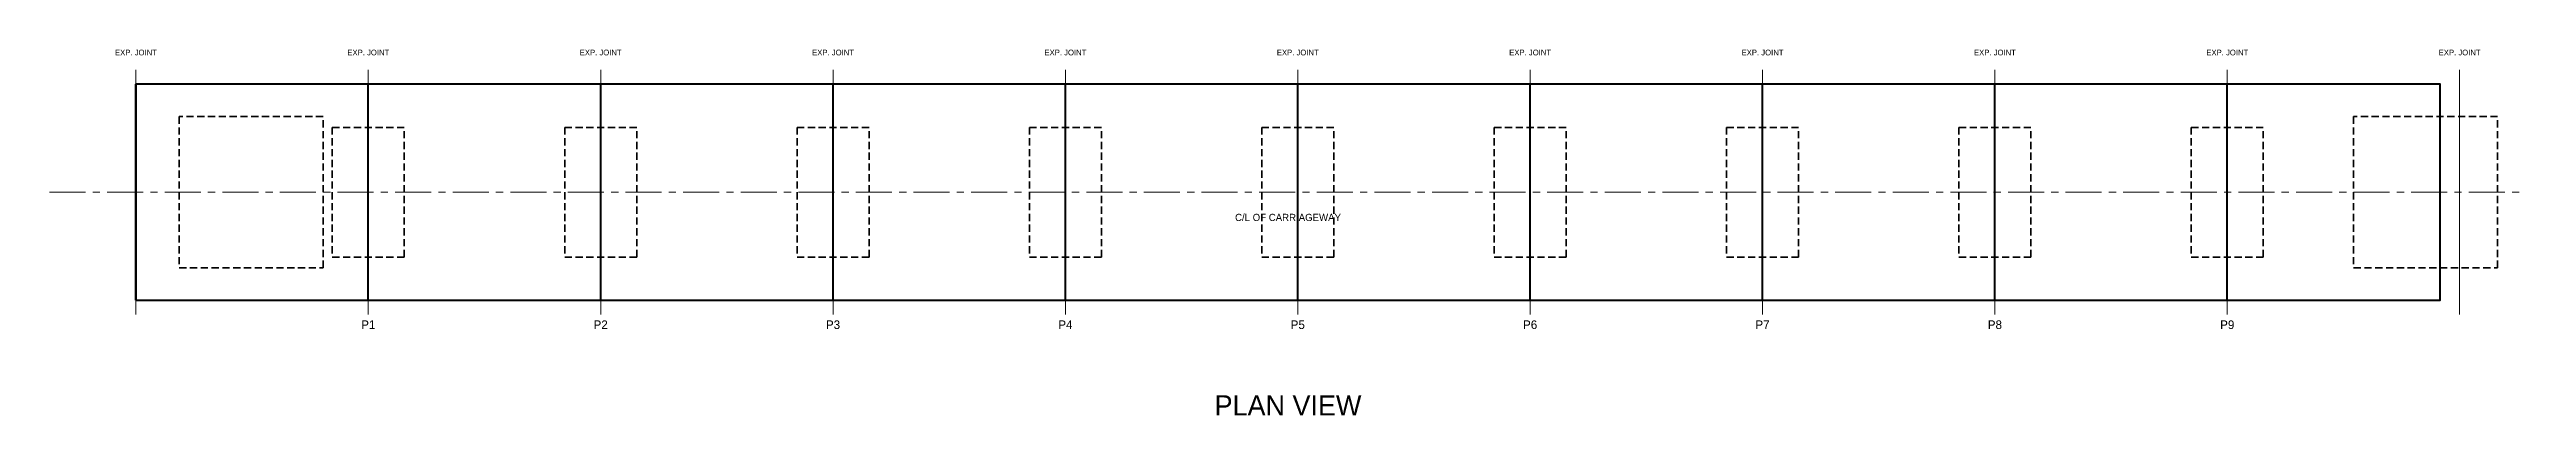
# Model space of a CAD drawing. Header units: metres. Extents: x -26 to 97, y -14 to 283.
# Drawn here: x -3 to 83, y -14 to -1.3 of the extents above.
import ezdxf
from ezdxf.enums import TextEntityAlignment as Align

# ---------------------------------------------------------------- set-up
doc = ezdxf.new("R2010")
doc.units = ezdxf.units.M
doc.linetypes.add('CENTER', pattern=[2, 1.25, -0.25, 0.25, -0.25])
doc.linetypes.add('HIDDEN', pattern=[0.375, 0.25, -0.125])
for name, color, linetype, lineweight in [('A-DIM', 1, 'CONTINUOUS', 18), ('A-GRID', 8, 'CENTER', 15), ('A-TEXT', 7, 'CONTINUOUS', 18), ('S-ABUT', 5, 'CONTINUOUS', 50), ('S-DECK', 4, 'CONTINUOUS', 50), ('S-FNDTN', 2, 'HIDDEN', 35), ('S-PIER', 3, 'CONTINUOUS', 50)]:
    doc.layers.add(name, color=color, linetype=linetype, lineweight=lineweight)

msp = doc.modelspace()

# ---------------------------------------------------------------- linework, layer by layer
at = {"layer": 'A-DIM', "linetype": 'CONTINUOUS'}
for p, q in [((0, -10.5), (0, -2)), ((8.068, -10.5), (8.068, -2)), ((16.136, -10.5), (16.136, -2)), ((24.204, -10.5), (24.204, -2)), ((32.272, -10.5), (32.272, -2)), ((40.34, -10.5), (40.34, -2)), ((48.408, -10.5), (48.408, -2)), ((56.476, -10.5), (56.476, -2)), ((64.544, -10.5), (64.544, -2)), ((72.612, -10.5), (72.612, -2)), ((80.68, -10.5), (80.68, -2))]:
    msp.add_line(p, q, dxfattribs=at)
at = {"layer": 'A-GRID', "linetype": 'CENTER'}
msp.add_line((-3, -6.25), (83, -6.25), dxfattribs=at)
at = {"layer": 'S-ABUT', "linetype": 'CONTINUOUS'}
for p, q in [((0, -10), (0, -2.5)), ((80, -10), (80, -2.5))]:
    msp.add_line(p, q, dxfattribs=at)
at = {"layer": 'S-DECK', "linetype": 'CONTINUOUS'}
msp.add_lwpolyline([(0, -10), (80, -10), (80, -2.5), (0, -2.5)], close=True, dxfattribs=at)
at = {"layer": 'S-FNDTN', "linetype": 'HIDDEN'}
for points in [[(1.5, -8.875), (6.5, -8.875), (6.5, -3.625), (1.5, -3.625)], [(6.818, -8.5), (9.318, -8.5), (9.318, -4), (6.818, -4)], [(14.886, -8.5), (17.386, -8.5), (17.386, -4), (14.886, -4)], [(22.954, -8.5), (25.454, -8.5), (25.454, -4), (22.954, -4)], [(31.022, -8.5), (33.522, -8.5), (33.522, -4), (31.022, -4)], [(39.09, -8.5), (41.59, -8.5), (41.59, -4), (39.09, -4)], [(47.158, -8.5), (49.658, -8.5), (49.658, -4), (47.158, -4)], [(55.226, -8.5), (57.726, -8.5), (57.726, -4), (55.226, -4)], [(63.294, -8.5), (65.794, -8.5), (65.794, -4), (63.294, -4)], [(71.362, -8.5), (73.862, -8.5), (73.862, -4), (71.362, -4)], [(77, -8.875), (82, -8.875), (82, -3.625), (77, -3.625)]]:
    msp.add_lwpolyline(points, close=True, dxfattribs=at)
at = {"layer": 'S-PIER', "linetype": 'CONTINUOUS'}
for p, q in [((8.068, -10), (8.068, -2.5)), ((16.136, -10), (16.136, -2.5)), ((24.204, -10), (24.204, -2.5)), ((32.272, -10), (32.272, -2.5)), ((40.34, -10), (40.34, -2.5)), ((48.408, -10), (48.408, -2.5)), ((56.476, -10), (56.476, -2.5)), ((64.544, -10), (64.544, -2.5)), ((72.612, -10), (72.612, -2.5))]:
    msp.add_line(p, q, dxfattribs=at)

# ---------------------------------------------------------------- texts
at = {"layer": 'A-DIM'}
for p in [(0, -1.5), (8.068, -1.5), (16.136, -1.5), (24.204, -1.5), (32.272, -1.5), (40.34, -1.5), (48.408, -1.5), (56.476, -1.5), (64.544, -1.5), (72.612, -1.5), (80.68, -1.5)]:
    msp.add_text('EXP. JOINT', height=0.2, dxfattribs=at).set_placement(p, align=Align.CENTER)
at = {"layer": 'A-GRID'}
msp.add_text('C/L OF CARRIAGEWAY', height=0.25, dxfattribs=at).set_placement((40, -7.25), align=Align.CENTER)
at = {"layer": 'A-TEXT'}
for s, height, p in [('P1', 0.3, (8.068, -11)), ('P2', 0.3, (16.136, -11)), ('P3', 0.3, (24.204, -11)), ('P4', 0.3, (32.272, -11)), ('P5', 0.3, (40.34, -11)), ('P6', 0.3, (48.408, -11)), ('P7', 0.3, (56.476, -11)), ('P8', 0.3, (64.544, -11)), ('P9', 0.3, (72.612, -11)), ('PLAN VIEW', 0.7, (40, -14))]:
    msp.add_text(s, height=height, dxfattribs=at).set_placement(p, align=Align.CENTER)

doc.saveas('drawing.dxf')
